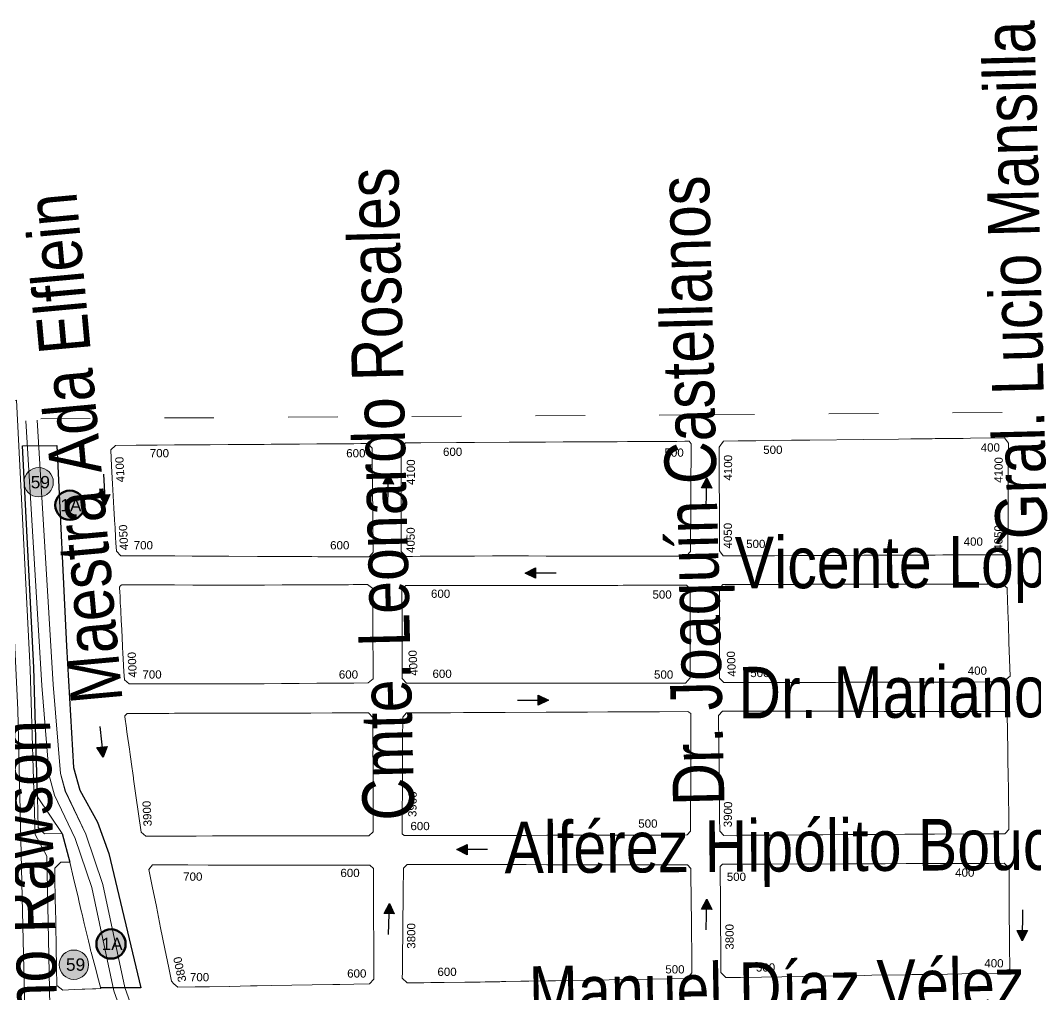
# Model space of a CAD drawing. Header units: millimetres. Extents: x 11558 to 23675, y 49449 to 61482.
# Drawn here: x 20604.7 to 21097.3, y 58009.6 to 58482.3 of the extents above; entities that cross this region are included whole.
import ezdxf

# ---------------------------------------------------------------- set-up
doc = ezdxf.new("R2010")
doc.units = ezdxf.units.MM
doc.linetypes.add('ACAD_ISO03W100', pattern=[30, 12, -18])
for name, color, linetype in [('0. plano base - nombres calles', 22, 'Continuous'), ('0. Plano Base - PLANO', 254, 'Continuous'), ('0. Plano base - sentido calles', 253, 'Continuous'), ('0. vias del tren', 252, 'VÍAS'), ('0.BARRIOS - DIVISIÓN', 12, 'ACAD_ISO03W100'), ('7. puesta en valor CC la lucila', 212, 'Continuous'), ('numeración', 7, 'Continuous')]:
    doc.layers.add(name, color=color, linetype=linetype)
for name, color, linetype, true_color in [('Linea 175', 7, 'Continuous', 0x1090da), ('Linea 59 Por Barrio Golf IDA', 7, 'Continuous', 0x007038), ('Linea 59 Por la Lucila IDA', 7, 'Continuous', 0x007038), ('Linea 59 Por la Lucila VUELTA', 7, 'Continuous', 0xffc20a)]:
    doc.layers.add(name, color=color, linetype=linetype, true_color=true_color)
doc.layers.get('7. puesta en valor CC la lucila').off()
doc.styles.get("Standard").update_dxf_attribs({"font": 'arial.ttf'})
doc.linetypes.add('VÍAS', pattern='A,0.15,[130,ltypeshp.shx,S=0.25,R=0,X=0,Y=0],0.15', length=0.3)

# ---------------------------------------------------------------- blocks, each defined once
blk = doc.blocks.new('MANZANAS')
at = {"layer": '0. Plano Base - PLANO', "color": 0, "linetype": 'Continuous', "lineweight": 5}
for points in [[(5638916.96, 6182479.62), (5638902.62, 6182472.08), (5638899.9, 6182473.44), (5638891.67, 6182489.12), (5638890.59, 6182491.16), (5638889.14, 6182493.93), (5638887.42, 6182497.2), (5638886.47, 6182499), (5638885.11, 6182501.59), (5638884.08, 6182503.56), (5638876.49, 6182518.01), (5638877.11, 6182521.56), (5638883.31, 6182524.87), (5638890.89, 6182528.93), (5638898.53, 6182533.01), (5638906.21, 6182537.11), (5638914.02, 6182541.28), (5638937.01, 6182553.57), (5638951.9, 6182561.52), (5638957.16, 6182564.34), (5638959.88, 6182565.79), (5638966.26, 6182569.2), (5638967.57, 6182569.9), (5638974.9, 6182573.82), (5638977.34, 6182575.12), (5638979.6, 6182576.33), (5638982.73, 6182578), (5638997.25, 6182585.75), (5639000.11, 6182584.38), (5639008.88, 6182567.32), (5639011.45, 6182562.31), (5639012.91, 6182559.47), (5639014.77, 6182555.86), (5639018.02, 6182549.53), (5639021.54, 6182542.68), (5639023.78, 6182538.32), (5639023.16, 6182535.33), (5639016.53, 6182531.86), (5639009.1, 6182527.96), (5639001.43, 6182523.93), (5638998.87, 6182522.59), (5638996.87, 6182521.54), (5638993.57, 6182519.81), (5638993.25, 6182519.64), (5638978.33, 6182511.81), (5638962.94, 6182503.74), (5638955.3, 6182499.73), (5638950.25, 6182497.08), (5638947.54, 6182495.66), (5638944.99, 6182494.32), (5638932.26, 6182487.64), (5638924.58, 6182483.61), (5638917.07, 6182479.67)], [(5638937.79, 6182421.08), (5638931.19, 6182417.63), (5638928.35, 6182418.6), (5638926.38, 6182422.39), (5638924.51, 6182425.96), (5638920.39, 6182433.85), (5638916.49, 6182441.32), (5638915.37, 6182443.45), (5638912.52, 6182448.92), (5638908.25, 6182457.09), (5638908.87, 6182459.73), (5638915.41, 6182463.14), (5638918.7, 6182464.85), (5638923.19, 6182467.19), (5638928.02, 6182469.71), (5638931.31, 6182471.42), (5638938.47, 6182475.15), (5638942.06, 6182477.02), (5638946.42, 6182479.3), (5638953.8, 6182483.14), (5638956.88, 6182484.74), (5638961.73, 6182487.27), (5638969.5, 6182491.32), (5638972.7, 6182492.99), (5638984.63, 6182499.2), (5639007.82, 6182511.28), (5639014.59, 6182514.81), (5639015.67, 6182515.38), (5639023.41, 6182519.41), (5639028.95, 6182522.3), (5639031.97, 6182521.76), (5639033.03, 6182519.89), (5639034.13, 6182517.93), (5639034.66, 6182516.99), (5639037.53, 6182511.9), (5639040.69, 6182506.28), (5639044.98, 6182498.67), (5639052.96, 6182484.5), (5639051.2, 6182480.4), (5639045.09, 6182477.2), (5639032.83, 6182470.79), (5639029.97, 6182469.3), (5639018.5, 6182463.3), (5639010.28, 6182459.01), (5639008.95, 6182458.3), (5638999.22, 6182453.22), (5638994.49, 6182450.75), (5638991.6, 6182449.23), (5638984.48, 6182445.51), (5638983.61, 6182445.05), (5638979.27, 6182442.78), (5638976.17, 6182441.16), (5638968.35, 6182437.07), (5638965.37, 6182435.51), (5638960.8, 6182433.12), (5638956.75, 6182431), (5638952.93, 6182429), (5638949.99, 6182427.46), (5638948, 6182426.42), (5638945.37, 6182425.05), (5638941.27, 6182422.9)], [(5638768.99, 6182402.4), (5638766.22, 6182400.94), (5638762.99, 6182401.89), (5638761.55, 6182404.66), (5638760.04, 6182407.55), (5638758.28, 6182410.94), (5638756.28, 6182414.8), (5638755.15, 6182416.97), (5638752.8, 6182421.49), (5638749.76, 6182427.33), (5638748.74, 6182429.3), (5638746.76, 6182433.1), (5638745.64, 6182435.26), (5638742.15, 6182441.96), (5638739.67, 6182446.72), (5638740.03, 6182447.85), (5638740.19, 6182448.38), (5638740.57, 6182449.6), (5638744.91, 6182451.89), (5638747.16, 6182453.08), (5638762.41, 6182461.13), (5638770.13, 6182465.22), (5638785, 6182473.1), (5638788.49, 6182474.95), (5638790, 6182475.75), (5638792.99, 6182477.33), (5638799.72, 6182480.82), (5638800.69, 6182481.33), (5638808.25, 6182485.31), (5638816.06, 6182489.43), (5638820.2, 6182491.61), (5638823.79, 6182493.5), (5638828.22, 6182495.84), (5638831.46, 6182497.54), (5638835.79, 6182499.82), (5638839.02, 6182501.52), (5638839.52, 6182501.78), (5638845.52, 6182504.95), (5638846.72, 6182505.58), (5638851.31, 6182508), (5638851.47, 6182508.08), (5638856.97, 6182510.98), (5638860.46, 6182512.82), (5638862.27, 6182513.76), (5638863.81, 6182513.14), (5638864.37, 6182511.87), (5638864.57, 6182511.49), (5638868.4, 6182503.99), (5638869.79, 6182501.28), (5638873.02, 6182494.96), (5638877, 6182487.17), (5638887.49, 6182466.66), (5638886.67, 6182463.69), (5638885.8, 6182463.24), (5638883.3, 6182461.94), (5638880.04, 6182460.25), (5638875.7, 6182458), (5638872.48, 6182456.33), (5638867.94, 6182453.97), (5638864.77, 6182452.33), (5638857.09, 6182448.34), (5638852.81, 6182446.12), (5638849.44, 6182444.38), (5638836.84, 6182437.83), (5638833.98, 6182436.35), (5638831.92, 6182435.28), (5638826.34, 6182432.38), (5638818.81, 6182428.48), (5638810.7, 6182424.27), (5638803.34, 6182420.45), (5638795.54, 6182416.35), (5638788.02, 6182412.4), (5638785.2, 6182410.91), (5638783.7, 6182410.13), (5638780.25, 6182408.31), (5638772.62, 6182404.3), (5638772.17, 6182404.07)], [(5638972.33, 6182355.56), (5638965.38, 6182351.9), (5638962.64, 6182352.83), (5638959.61, 6182358.51), (5638957.98, 6182361.58), (5638954.09, 6182368.88), (5638952.44, 6182371.98), (5638951.35, 6182374.02), (5638949.5, 6182377.5), (5638947.77, 6182380.74), (5638946.47, 6182383.17), (5638944.67, 6182386.56), (5638943.14, 6182389.44), (5638936.25, 6182402.37), (5638937.06, 6182405.13), (5638944.36, 6182408.91), (5638953.13, 6182413.45), (5638961.98, 6182418.03), (5638971.08, 6182422.74), (5638973.94, 6182424.22), (5638979.92, 6182427.32), (5638988.78, 6182431.91), (5638993.87, 6182434.54), (5638997.72, 6182436.53), (5639006.68, 6182441.17), (5639024.48, 6182450.39), (5639058.6, 6182468.05), (5639060.19, 6182467.59), (5639068.5, 6182452.14), (5639068.79, 6182451.6), (5639070.22, 6182448.94), (5639071.72, 6182446.15), (5639073.51, 6182442.81), (5639078.27, 6182433.96), (5639079.64, 6182431.4), (5639083.17, 6182424.85), (5639084.95, 6182421.54), (5639086.72, 6182418.24), (5639086.08, 6182415.82), (5639086, 6182415.52), (5639078.67, 6182411.66), (5639074.29, 6182409.35), (5639069.82, 6182406.99), (5639055.69, 6182399.53), (5639052.01, 6182397.59), (5639048.26, 6182395.61), (5639047.51, 6182395.22), (5639043, 6182392.84), (5639036.83, 6182389.59), (5639034.29, 6182388.25), (5639025.6, 6182383.66), (5639016.64, 6182378.95), (5639007.82, 6182374.29), (5638998.8, 6182369.53), (5638992.07, 6182365.98), (5638988.14, 6182363.91), (5638986.99, 6182363.3), (5638985.63, 6182362.58), (5638983.87, 6182361.66), (5638982.21, 6182360.78), (5638981.32, 6182360.31), (5638977.14, 6182358.1), (5638976.98, 6182358.02)], [(5638801.03, 6182349.76), (5638794.71, 6182346.47), (5638791.87, 6182347.52), (5638788.38, 6182354.23), (5638787.57, 6182355.72), (5638783.82, 6182362.86), (5638779.75, 6182370.6), (5638777.79, 6182374.34), (5638771.86, 6182385.64), (5638772.69, 6182388.32), (5638779.03, 6182391.62), (5638786.67, 6182395.61), (5638794.3, 6182399.59), (5638802.14, 6182403.68), (5638804.85, 6182405.09), (5638817.37, 6182411.62), (5638819.78, 6182412.88), (5638823.26, 6182414.69), (5638825.14, 6182415.66), (5638830.23, 6182418.32), (5638832.94, 6182419.73), (5638835.7, 6182421.17), (5638840.62, 6182423.73), (5638848.27, 6182427.72), (5638855.85, 6182431.67), (5638863.77, 6182435.8), (5638866.09, 6182437.01), (5638869.74, 6182438.91), (5638871.28, 6182439.71), (5638876.25, 6182442.3), (5638878.79, 6182443.63), (5638881.63, 6182445.11), (5638886.57, 6182447.68), (5638893.29, 6182451.18), (5638895.84, 6182450.37), (5638897.65, 6182446.89), (5638898.94, 6182444.39), (5638903.87, 6182434.9), (5638907.76, 6182427.42), (5638907.88, 6182427.19), (5638911.97, 6182419.32), (5638915.68, 6182412.18), (5638914.77, 6182408.78), (5638905.05, 6182403.74), (5638900.95, 6182401.61), (5638897.92, 6182400.04), (5638895.79, 6182398.94), (5638893.2, 6182397.6), (5638892.12, 6182397.05), (5638888.82, 6182395.33), (5638888.15, 6182394.98), (5638885.43, 6182393.58), (5638884.51, 6182393.16), (5638877.99, 6182389.72), (5638875.95, 6182388.66), (5638874.32, 6182387.82), (5638872.16, 6182386.7), (5638870.12, 6182385.64), (5638868.26, 6182384.68), (5638862.5, 6182381.69), (5638857.41, 6182379.05), (5638856.55, 6182378.6), (5638854.9, 6182377.74), (5638847.18, 6182373.73), (5638842.42, 6182371.26), (5638839.46, 6182369.73), (5638836.5, 6182368.19), (5638831.75, 6182365.72), (5638829.94, 6182364.78), (5638823.85, 6182361.62), (5638816.3, 6182357.7), (5638808.71, 6182353.75)], [(5638649.08, 6182340.43), (5638643.19, 6182337.41), (5638640.35, 6182338.32), (5638638.24, 6182341.88), (5638636.92, 6182344.1), (5638634.33, 6182348.48), (5638633.68, 6182349.57), (5638632.59, 6182351.42), (5638631.03, 6182354.06), (5638629.77, 6182356.18), (5638628.11, 6182358.99), (5638623.66, 6182366.5), (5638619.24, 6182373.97), (5638615.2, 6182380.8), (5638616.24, 6182383.66), (5638625.15, 6182388.38), (5638627.04, 6182389.38), (5638630.91, 6182391.42), (5638634.12, 6182393.13), (5638641.61, 6182397.09), (5638647.01, 6182399.94), (5638649.22, 6182401.11), (5638654.36, 6182403.82), (5638656.92, 6182405.18), (5638664.67, 6182409.28), (5638672.13, 6182413.23), (5638679.99, 6182417.39), (5638682.98, 6182418.97), (5638687.53, 6182421.37), (5638695.26, 6182425.46), (5638702.62, 6182429.35), (5638710.68, 6182433.62), (5638718.49, 6182437.75), (5638721.48, 6182439.34), (5638724.44, 6182440.9), (5638727.35, 6182439.91), (5638731.68, 6182431.79), (5638736.56, 6182422.63), (5638738.02, 6182419.89), (5638738.4, 6182419.18), (5638740.59, 6182415.08), (5638742.76, 6182411), (5638742.98, 6182410.59), (5638750.88, 6182395.77), (5638751.1, 6182395.35), (5638750.91, 6182394.57), (5638750.37, 6182392.42), (5638746.8, 6182390.58), (5638743.44, 6182388.86), (5638735.88, 6182384.98), (5638728.33, 6182381.1), (5638725.62, 6182379.76), (5638720.39, 6182377.03), (5638716.32, 6182374.94), (5638715.61, 6182374.58), (5638712.81, 6182373.14), (5638705.14, 6182369.2), (5638702.29, 6182367.74), (5638689.83, 6182361.34), (5638681.88, 6182357.27), (5638679.67, 6182356.13), (5638674.08, 6182353.26), (5638666.52, 6182349.38), (5638658.78, 6182345.41), (5638656.67, 6182344.32), (5638653.07, 6182342.48), (5638651.61, 6182341.73)], [(5639004.35, 6182294.55), (5638998.06, 6182291.15), (5638994.75, 6182292.21), (5638988.7, 6182303.68), (5638984.26, 6182312.1), (5638979.58, 6182320.98), (5638970.74, 6182337.74), (5638971.26, 6182339.23), (5638991.96, 6182350.06), (5639023.11, 6182366.38), (5639032.39, 6182371.23), (5639041.08, 6182375.78), (5639050.11, 6182380.52), (5639058.84, 6182385.09), (5639067.44, 6182389.59), (5639076.64, 6182394.4), (5639085.61, 6182399.09), (5639092.26, 6182402.57), (5639095.37, 6182401.79), (5639103.73, 6182385.95), (5639112.98, 6182368.4), (5639118.28, 6182358.35), (5639117.26, 6182355.56), (5639101.54, 6182347.07), (5639098.7, 6182345.53), (5639092.63, 6182342.25), (5639083.89, 6182337.53), (5639081.75, 6182336.37), (5639077.43, 6182334.04), (5639075.03, 6182332.74), (5639060.37, 6182324.82), (5639057.27, 6182323.15), (5639039.48, 6182313.54), (5639030.75, 6182308.82), (5639021.91, 6182304.04), (5639013.24, 6182299.35)], [(5638834.2, 6182283.65), (5638827.84, 6182280.32), (5638826.53, 6182280.65), (5638823.41, 6182286.72), (5638820.62, 6182292.15), (5638817.86, 6182297.53), (5638813.29, 6182306.44), (5638808.71, 6182315.34), (5638807.16, 6182318.36), (5638805.85, 6182320.91), (5638800.66, 6182331.02), (5638801.39, 6182333.67), (5638808.26, 6182337.28), (5638813.45, 6182340.01), (5638817.17, 6182341.96), (5638820.3, 6182343.57), (5638825.82, 6182346.51), (5638834.8, 6182351.23), (5638843.67, 6182355.89), (5638861.36, 6182365.19), (5638870.05, 6182369.76), (5638879.07, 6182374.5), (5638887.75, 6182379.06), (5638891.36, 6182380.96), (5638896.6, 6182383.71), (5638905.49, 6182388.38), (5638910, 6182390.75), (5638922.18, 6182397.15), (5638923.94, 6182396.98), (5638932.62, 6182380.16), (5638937.25, 6182371.19), (5638941.9, 6182362.17), (5638943.46, 6182359.15), (5638950.06, 6182346.35), (5638949.44, 6182343.85), (5638942.45, 6182340.2), (5638933.35, 6182335.44), (5638924.52, 6182330.82), (5638915.61, 6182326.17), (5638906.8, 6182321.57), (5638889.18, 6182312.36), (5638880.5, 6182307.82), (5638871.06, 6182302.89), (5638853.73, 6182293.84), (5638844.82, 6182289.19), (5638835.84, 6182284.5)], [(5638688.35, 6182290.85), (5638675.49, 6182284.15), (5638672.56, 6182284.77), (5638670.46, 6182288.35), (5638669.13, 6182290.59), (5638668.88, 6182291.02), (5638666, 6182295.91), (5638664.46, 6182298.53), (5638664.25, 6182298.89), (5638660.13, 6182305.89), (5638657.94, 6182309.6), (5638655.66, 6182313.48), (5638655.21, 6182314.24), (5638653.53, 6182317.1), (5638652.24, 6182319.28), (5638650.58, 6182322.12), (5638650.18, 6182322.79), (5638649.88, 6182323.3), (5638649.84, 6182323.39), (5638649.8, 6182323.48), (5638649.77, 6182323.59), (5638649.75, 6182323.68), (5638649.73, 6182323.78), (5638649.72, 6182323.88), (5638649.72, 6182323.98), (5638649.73, 6182324.09), (5638649.74, 6182324.2), (5638649.76, 6182324.3), (5638649.78, 6182324.39), (5638649.82, 6182324.49), (5638649.86, 6182324.59), (5638649.9, 6182324.68), (5638649.95, 6182324.77), (5638650.01, 6182324.85), (5638650.08, 6182324.93), (5638650.15, 6182325.01), (5638650.22, 6182325.08), (5638650.3, 6182325.14), (5638650.39, 6182325.19), (5638650.84, 6182325.42), (5638656.85, 6182328.53), (5638660.77, 6182330.56), (5638664.9, 6182332.7), (5638666.32, 6182333.43), (5638667.26, 6182333.92), (5638672.87, 6182336.82), (5638680.8, 6182340.92), (5638688.37, 6182344.84), (5638693.3, 6182347.39), (5638696.13, 6182348.85), (5638699.23, 6182350.45), (5638701.34, 6182351.54), (5638703.91, 6182352.87), (5638706.25, 6182354.08), (5638711.61, 6182356.9), (5638719.31, 6182360.94), (5638721.66, 6182362.18), (5638726.84, 6182364.9), (5638734.43, 6182368.89), (5638737.57, 6182370.54), (5638739.36, 6182371.48), (5638742.14, 6182372.94), (5638745.35, 6182374.62), (5638747.66, 6182375.84), (5638749.75, 6182376.93), (5638755.91, 6182380.17), (5638759.03, 6182379.71), (5638759.5, 6182378.81), (5638762.77, 6182372.57), (5638764.07, 6182370.09), (5638767.21, 6182364.09), (5638771.37, 6182356.14), (5638774.65, 6182349.88), (5638776.87, 6182345.64), (5638777.79, 6182343.9), (5638779.39, 6182340.83), (5638778.58, 6182338.97), (5638778.13, 6182337.95), (5638771.98, 6182334.7), (5638769.51, 6182333.39), (5638764.39, 6182330.69), (5638756.52, 6182326.53), (5638756.12, 6182326.32), (5638748.53, 6182322.31), (5638744.62, 6182320.24), (5638740.95, 6182318.3), (5638733.61, 6182314.43), (5638733.5, 6182314.37), (5638725.88, 6182310.4), (5638718.07, 6182306.33), (5638710.56, 6182302.41), (5638706.97, 6182300.54), (5638705.72, 6182299.9), (5638702.96, 6182298.46), (5638695.04, 6182294.34), (5638693.07, 6182293.31)], [(5638863.78, 6182218.51), (5638862.11, 6182217.61), (5638858.91, 6182218.49), (5638857.47, 6182221.34), (5638856.18, 6182223.88), (5638852.16, 6182231.82), (5638850.75, 6182234.61), (5638848.49, 6182239.07), (5638847.5, 6182241.03), (5638845.07, 6182245.82), (5638842.94, 6182250.01), (5638841.34, 6182253.17), (5638837.83, 6182260.11), (5638836.99, 6182261.76), (5638834.75, 6182266.19), (5638835.51, 6182268.54), (5638842.33, 6182272.07), (5638851.21, 6182276.67), (5638860.26, 6182281.35), (5638865.97, 6182284.31), (5638868.91, 6182285.83), (5638870.3, 6182286.55), (5638872.31, 6182287.59), (5638875.95, 6182289.48), (5638877.89, 6182290.48), (5638886.83, 6182295.11), (5638895.71, 6182299.7), (5638902.98, 6182303.47), (5638904.18, 6182304.09), (5638928.02, 6182316.43), (5638931.16, 6182318.05), (5638940.11, 6182322.69), (5638943.71, 6182324.55), (5638956.3, 6182331.07), (5638958.54, 6182330.27), (5638966.85, 6182314.72), (5638969.81, 6182309.17), (5638974.45, 6182300.48), (5638976.41, 6182296.81), (5638982.35, 6182285.69), (5638981.58, 6182282.12), (5638974.59, 6182278.33), (5638965.86, 6182273.6), (5638956.83, 6182268.71), (5638954.27, 6182267.33), (5638948.27, 6182264.08), (5638939.86, 6182259.52), (5638939.38, 6182259.27), (5638930.69, 6182254.56), (5638925.41, 6182251.7), (5638922.21, 6182249.97), (5638914.07, 6182245.56), (5638912.98, 6182244.96), (5638910.56, 6182243.66), (5638904.16, 6182240.19), (5638902.35, 6182239.22), (5638901.59, 6182238.8), (5638897.11, 6182236.38), (5638895.44, 6182235.47), (5638893.26, 6182234.29), (5638886.72, 6182230.79), (5638877.85, 6182226.04), (5638875.44, 6182224.75), (5638872.12, 6182222.98), (5638869.15, 6182221.38), (5638866.37, 6182219.89)], [(5638726.08, 6182227.22), (5638716.72, 6182222.34), (5638713.77, 6182223.01), (5638703.35, 6182237.63), (5638698.7, 6182244.15), (5638698.38, 6182244.6), (5638696.39, 6182247.39), (5638695.75, 6182248.29), (5638691.69, 6182253.98), (5638690.19, 6182256.08), (5638685.9, 6182262.1), (5638684.49, 6182264.1), (5638684.25, 6182264.41), (5638681.01, 6182268.95), (5638680.68, 6182269.42), (5638681.19, 6182270.92), (5638681.79, 6182271.24), (5638696.74, 6182279.05), (5638697.95, 6182279.68), (5638699.22, 6182280.34), (5638701.61, 6182281.59), (5638707.32, 6182284.59), (5638716.04, 6182289.14), (5638724.98, 6182293.81), (5638733.71, 6182298.37), (5638742.63, 6182303.03), (5638745.38, 6182304.47), (5638749.68, 6182306.71), (5638751.62, 6182307.73), (5638757.75, 6182310.93), (5638760.18, 6182312.2), (5638769.38, 6182317.01), (5638778.23, 6182321.63), (5638785.02, 6182325.18), (5638787.95, 6182324.2), (5638793.23, 6182314.06), (5638794.78, 6182311.09), (5638796.03, 6182308.68), (5638797.78, 6182305.32), (5638800.66, 6182299.79), (5638802.16, 6182296.91), (5638802.99, 6182295.31), (5638805.42, 6182290.65), (5638813.59, 6182274.95), (5638812.7, 6182272.33), (5638805.73, 6182268.7), (5638797.1, 6182264.21), (5638788.14, 6182259.54), (5638779.28, 6182254.93), (5638770.52, 6182250.37), (5638761.63, 6182245.74), (5638745.36, 6182237.27), (5638738.3, 6182233.59), (5638734.93, 6182231.84)], [(5638771.67, 6182168.44), (5638764.25, 6182164.42), (5638761.83, 6182165.09), (5638760.21, 6182165.55), (5638756.01, 6182170.76), (5638750.08, 6182178.11), (5638743.6, 6182186.16), (5638737.01, 6182194.33), (5638730.68, 6182202.18), (5638725.48, 6182208.63), (5638725.96, 6182211.38), (5638730.24, 6182213.6), (5638730.77, 6182213.87), (5638735.32, 6182216.23), (5638741.27, 6182219.31), (5638749.95, 6182223.8), (5638758.92, 6182228.45), (5638767.98, 6182233.14), (5638771.44, 6182234.93), (5638777.15, 6182237.89), (5638785.42, 6182242.17), (5638794.56, 6182246.9), (5638803.29, 6182251.42), (5638812.42, 6182256.14), (5638816.36, 6182258.18), (5638819.7, 6182259.91), (5638821.9, 6182259.3), (5638828.42, 6182246.87), (5638830.38, 6182243.14), (5638830.57, 6182242.77), (5638831.72, 6182240.59), (5638835.07, 6182234.2), (5638836.73, 6182231.05), (5638839.7, 6182225.4), (5638841.87, 6182221.26), (5638846.86, 6182211.75), (5638846.08, 6182208.73), (5638839.36, 6182205.09), (5638833.43, 6182201.88), (5638830.37, 6182200.22), (5638821.61, 6182195.47), (5638812.86, 6182190.74), (5638804.11, 6182186), (5638798.19, 6182182.81), (5638795.22, 6182181.19), (5638786.47, 6182176.45), (5638786.27, 6182176.34), (5638777.73, 6182171.72), (5638776.41, 6182171)], [(5638680.14, 6182204.81), (5638672.52, 6182200.7), (5638668.45, 6182201.92), (5638661.33, 6182215.03)], [(5638720.15, 6182140.2), (5638715.41, 6182137.48), (5638711.76, 6182138.05), (5638707.61, 6182145.73), (5638702.92, 6182154.41), (5638697.64, 6182164.18), (5638693.4, 6182172.03), (5638692.64, 6182173.43), (5638691.84, 6182174.92), (5638691.74, 6182175.1), (5638686.97, 6182183.93), (5638684.69, 6182188.14), (5638685.98, 6182192.19), (5638689.91, 6182194.08), (5638695.03, 6182188.1), (5638701.6, 6182180.43), (5638701.74, 6182180.27), (5638702.84, 6182178.98), (5638705.65, 6182175.7), (5638706.76, 6182174.41), (5638709.76, 6182170.91), (5638710.99, 6182169.48), (5638715.39, 6182164.4), (5638717.28, 6182162.21), (5638718.89, 6182160.35), (5638719.11, 6182160.11), (5638724.12, 6182154.69), (5638724.93, 6182153.81), (5638727.3, 6182151.24), (5638731.49, 6182146.71), (5638729.27, 6182145.44), (5638729.04, 6182145.31), (5638727.95, 6182144.68), (5638724.63, 6182142.77), (5638723.84, 6182142.32), (5638723.56, 6182142.16)]]:
    blk.add_lwpolyline(points, close=True, dxfattribs=at)
at = {"layer": '0. Plano Base - PLANO', "color": 0, "linetype": 'VÍAS', "lineweight": 5, "ltscale": 4}
for points in [[(5638576.93, 6182377.02), (5638642.93, 6182266.79), (5638665.93, 6182230.23), (5638672.01, 6182223.68), (5638690.51, 6182209.73), (5638709.07, 6182191.94), (5638741.59, 6182152.45), (5638823.36, 6182076.35), (5638900.92, 6182007.12), (5638982.67, 6181936.97), (5639032.99, 6181893.78), (5639085.53, 6181850.48), (5639166.3, 6181783.89), (5639248.76, 6181703.77), (5639322.12, 6181612.68), (5639371.55, 6181530.98)], [(5638572.15, 6182374.16), (5638638.19, 6182263.88), (5638661.5, 6182226.83), (5638668.26, 6182219.53), (5638686.9, 6182205.48), (5638704.99, 6182188.15), (5638737.53, 6182148.63), (5638819.61, 6182072.24), (5638897.26, 6182002.93), (5638979.04, 6181932.75), (5639029.41, 6181889.52), (5639081.99, 6181846.19), (5639162.59, 6181779.74), (5639244.64, 6181700.02), (5639317.55, 6181609.48), (5639366.67, 6181528.31)]]:
    blk.add_lwpolyline(points, dxfattribs=at)
at = {"layer": '0. Plano Base - PLANO', "color": 0}
for points in [[(5638661.33, 6182215.03), (5638630.85, 6182269.8), (5638576.34, 6182362.65), (5638591.11, 6182370.6), (5638640.07, 6182286.34), (5638670.31, 6182235.71), (5638678.04, 6182227.35), (5638692.85, 6182217.54), (5638704.77, 6182206.55), (5638748.56, 6182155.93), (5638731.27, 6182146.95)], [(5638680.14, 6182204.81), (5638689.91, 6182194.08)]]:
    blk.add_lwpolyline(points, dxfattribs=at)
blk = doc.blocks.new('59 ida')
at = {"layer": 'Linea 59 Por la Lucila IDA', "lineweight": 211, "true_color": 0xededed}
h = blk.add_hatch(color=7, dxfattribs=at)
h.dxf.hatch_style = 1
edge = h.paths.add_edge_path()
edge.add_arc((0, 0), 7.11, 0, 360)
at = {"layer": 'Linea 59 Por la Lucila IDA', "lineweight": 9}
blk.add_circle((0, 0), 7.11, dxfattribs=at)
at = {"layer": 'Linea 59 Por la Lucila IDA', "lineweight": 15, "insert": (-3.84, 3.05), "char_height": 6, "attachment_point": 1}
blk.add_mtext_dynamic_manual_height_columns('59', width=16.4579, gutter_width=12.5, heights=[0], dxfattribs=at)

msp = doc.modelspace()

# ---------------------------------------------------------------- hatches: boundary and pattern name
at = {"layer": '0. Plano base - sentido calles', "linetype": 'Continuous', "lineweight": 25, "ltscale": 2, "true_color": 0x1a1a1a}
h = msp.add_hatch(color=250, dxfattribs=at)
h.dxf.hatch_style = 1
h.paths.add_polyline_path([(20783.42, 58262.29), (20780.8, 58257.35), (20783.3, 58257.29)])
h.paths.add_polyline_path([(20783.42, 58262.29), (20783.3, 58257.29), (20785.8, 58257.23)])
h = msp.add_hatch(color=250, dxfattribs=at)
h.dxf.hatch_style = 1
h.paths.add_polyline_path([(20937.77, 58260.37), (20935.14, 58255.44), (20937.64, 58255.38)])
h.paths.add_polyline_path([(20937.77, 58260.37), (20937.64, 58255.38), (20940.14, 58255.31)])
h = msp.add_hatch(color=250, dxfattribs=at)
h.dxf.hatch_style = 1
h.paths.add_polyline_path([(20645.96, 58247.14), (20648.16, 58252.28), (20645.66, 58252.14)])
h.paths.add_polyline_path([(20645.96, 58247.14), (20645.66, 58252.14), (20643.17, 58251.99)])
h = msp.add_hatch(color=250, dxfattribs=at)
h.dxf.hatch_style = 1
h.paths.add_polyline_path([(20849.71, 58214.13), (20854.72, 58211.64), (20854.71, 58214.14)])
h.paths.add_polyline_path([(20849.71, 58214.13), (20854.71, 58214.14), (20854.71, 58216.64)])
h = msp.add_hatch(color=250, dxfattribs=at)
h.dxf.hatch_style = 1
h.paths.add_polyline_path([(20861, 58152.5), (20855.99, 58154.99), (20856, 58152.49)])
h.paths.add_polyline_path([(20861, 58152.5), (20856, 58152.49), (20856, 58149.99)])
h = msp.add_hatch(color=250, dxfattribs=at)
h.dxf.hatch_style = 1
h.paths.add_polyline_path([(20644.92, 58124.83), (20646.89, 58130.06), (20644.4, 58129.81)])
h.paths.add_polyline_path([(20644.92, 58124.83), (20644.4, 58129.81), (20641.92, 58129.55)])
h = msp.add_hatch(color=250, dxfattribs=at)
h.dxf.hatch_style = 1
h.paths.add_polyline_path([(20816.44, 58080.01), (20821.44, 58077.52), (20821.44, 58080.02)])
h.paths.add_polyline_path([(20816.44, 58080.01), (20821.44, 58080.02), (20821.43, 58082.52)])
h = msp.add_hatch(color=250, dxfattribs=at)
h.dxf.hatch_style = 1
h.paths.add_polyline_path([(20783.8, 58053.87), (20781.17, 58048.94), (20783.67, 58048.87)])
h.paths.add_polyline_path([(20783.8, 58053.87), (20783.67, 58048.87), (20786.17, 58048.81)])
h = msp.add_hatch(color=250, dxfattribs=at)
h.dxf.hatch_style = 1
h.paths.add_polyline_path([(20937.79, 58056.02), (20935.16, 58051.08), (20937.66, 58051.02)])
h.paths.add_polyline_path([(20937.79, 58056.02), (20937.66, 58051.02), (20940.16, 58050.96)])
h = msp.add_hatch(color=250, dxfattribs=at)
h.dxf.hatch_style = 1
h.paths.add_polyline_path([(21090.75, 58035.75), (21093.29, 58040.74), (21090.79, 58040.75)])
h.paths.add_polyline_path([(21090.75, 58035.75), (21090.79, 58040.75), (21088.29, 58040.77)])
at = {"layer": 'Linea 175', "lineweight": 211, "true_color": 0xededed}
h = msp.add_hatch(color=7, dxfattribs=at)
h.dxf.hatch_style = 1
edge = h.paths.add_edge_path()
edge.add_arc((20628.78, 58247.05), 7.11, 0, 360)
h = msp.add_hatch(color=7, dxfattribs=at)
h.dxf.hatch_style = 1
edge = h.paths.add_edge_path()
edge.add_arc((20648.74, 58034.23), 7.11, 0, 360)

# ---------------------------------------------------------------- linework, layer by layer
at = {"layer": '0. Plano base - sentido calles', "color": 250, "linetype": 'Continuous', "lineweight": 25, "ltscale": 2, "true_color": 0x1a1a1a}
for points in [[(20645.08, 58262.12), (20645.96, 58247.14), (20643.17, 58251.99), (20648.16, 58252.28), (20645.96, 58247.14)], [(20783.05, 58247.3), (20783.42, 58262.29), (20785.8, 58257.23), (20780.8, 58257.35), (20783.42, 58262.29)], [(20937.39, 58245.38), (20937.77, 58260.37), (20940.14, 58255.31), (20935.14, 58255.44), (20937.77, 58260.37)], [(20864.71, 58214.16), (20849.71, 58214.13), (20854.71, 58216.64), (20854.72, 58211.64), (20849.71, 58214.13)], [(20846, 58152.48), (20861, 58152.5), (20856, 58149.99), (20855.99, 58154.99), (20861, 58152.5)], [(20643.37, 58139.75), (20644.92, 58124.83), (20641.92, 58129.55), (20646.89, 58130.06), (20644.92, 58124.83)], [(20831.44, 58080.04), (20816.44, 58080.01), (20821.43, 58082.52), (20821.44, 58077.52), (20816.44, 58080.01)], [(20783.42, 58038.88), (20783.8, 58053.87), (20786.17, 58048.81), (20781.17, 58048.94), (20783.8, 58053.87)], [(20937.41, 58041.02), (20937.79, 58056.02), (20940.16, 58050.96), (20935.16, 58051.08), (20937.79, 58056.02)], [(21090.86, 58050.75), (21090.75, 58035.75), (21088.29, 58040.77), (21093.29, 58040.74), (21090.75, 58035.75)]]:
    msp.add_lwpolyline(points, dxfattribs=at)
at = {"layer": '0. vias del tren', "color": 252, "lineweight": 13, "ltscale": 5}
for points in [[(20607.35, 58287.93), (20615.11, 58159.62), (20618.71, 58116), (20621.35, 58106.41), (20631.41, 58085.35), (20639.47, 58061.62), (20650.13, 58011.55), (20687.75, 57905.93), (20724.7, 57808.63), (20764.91, 57708.64), (20789.68, 57647.06), (20816.36, 57584.37), (20857.25, 57488.25), (20893.31, 57379.67), (20916.27, 57265.71), (20922.43, 57171.04)], [(20612.91, 58288.27), (20620.66, 58160.02), (20624.22, 58116.98), (20626.58, 58108.36), (20636.57, 58087.45), (20644.84, 58063.1), (20655.49, 58013.07), (20692.97, 57907.85), (20729.88, 57810.65), (20770.08, 57710.72), (20794.82, 57649.19), (20821.48, 57586.55), (20862.46, 57490.22), (20898.69, 57381.1), (20921.8, 57266.45), (20927.99, 57171.15)]]:
    msp.add_lwpolyline(points, dxfattribs=at)
at = {"layer": '0.BARRIOS - DIVISIÓN', "color": 14, "lineweight": 18, "ltscale": 2}
msp.add_lwpolyline([(19945.72, 58287.94), (19923.91, 58043.4), (19902.09, 57798.86), (19856.05, 57250.46), (21295.4, 57263.73), (21452.7, 57610.67), (21440.16, 57623.59), (21569.55, 57874.98), (21609.91, 57984.78), (21535.11, 58023.64), (21583.33, 58113.98), (21626.83, 58105.34), (21670.11, 58108.85), (21745.7, 58275.74), (21628.05, 58278.93), (21473.27, 58285.8), (21320.95, 58293.9), (20938.69, 58290.94), (20541.19, 58288.57), (19945.72, 58287.94)], dxfattribs=at)
at = {"layer": 'Linea 175', "lineweight": 211}
for centre in [(20628.78, 58247.05), (20648.74, 58034.23)]:
    msp.add_circle(centre, 7.11, dxfattribs=at)
at = {"layer": 'Linea 59 Por la Lucila IDA', "lineweight": 15}
msp.add_lwpolyline([(19824.6, 56636.96), (20332.6, 56649.31), (20332.33, 57140.04), (20527.73, 57141.4), (20525.95, 57257.32), (20635.58, 57258.27), (20630.74, 57525.48), (20626.69, 57646.98), (20622.88, 57795.53), (20621.47, 57883.2), (20617.56, 58076.76), (20611.93, 58087.27), (20609.49, 58167.45), (20602.83, 58298.02), (19650.55, 58291.28)], dxfattribs=at)
at = {"layer": 'Linea 59 Por la Lucila VUELTA', "lineweight": 15}
msp.add_lwpolyline([(17930.16, 57866.01), (19929.8, 57886.58), (19967.91, 58274.68), (20597.23, 58279.1), (20603.53, 58147.8), (20609.43, 57896.34), (20618.63, 57524.19), (20630.86, 57029.05), (20220.16, 57023.82), (20223.32, 56899.38), (20231.01, 56740.17), (19811.8, 56730.35)], dxfattribs=at)

# ---------------------------------------------------------------- block references
at = {"layer": '0. Plano Base - PLANO', "color": 28, "lineweight": 5, "true_color": 0x0d0d0d, "rotation": 332.5463477508169}
msp.add_blockref('MANZANAS', (-7833237.48, -2828296.13), dxfattribs=at)
at = {"layer": '7. puesta en valor CC la lucila', "color": 250, "lineweight": 30, "rotation": 332.5463477508169}
msp.add_blockref('MANZANAS', (-7833237.48, -2828296.13), dxfattribs=at)
at = {"layer": 'Linea 59 Por Barrio Golf IDA', "lineweight": 15}
for p in [(20613.65, 58258.18), (20630.73, 58024.19)]:
    msp.add_blockref('59 ida', p, dxfattribs=at)

# ---------------------------------------------------------------- texts
at = {"layer": '0. plano base - nombres calles', "color": 250, "lineweight": 15, "true_color": 0x1a1a1a, "char_height": 25, "attachment_point": 1}
for s, insert, rotation in [('{\\fArial Narrow|b0|i0|c0|p34;Gral. Lucio Mansilla}', (21077.95, 58230.22), 91.4291), ('{\\fArial Narrow|b0|i0|c0|p34;Cmte. Leonardo Rosales}', (20770.96, 58093.75), 91.4291), ('{\\fArial Narrow|b0|i0|c0|p34;Dr. Joaquín Castellanos}', (20921.4, 58100.99), 91.4291), ('{\\fArial Narrow|b0|i0|c0|p34;Maestra Ada Elflein}', (20629.5, 58149.91), 95.2076), ('{\\fArial Narrow|b0|i0|c0|p34;Vicente López y Planes}', (20951.28, 58231.68), 0.2084), ('{\\fArial Narrow|b0|i0|c0|p34;Dr. Mariano Moreno}', (20953.03, 58168.64), 0.2307), ('{\\fArial Narrow|b0|i0|c0|p34;Guillermo Rawson}', (20599.99, 57908.56), 91.4291), ('{\\fArial Narrow|b0|i0|c0|p34;Alférez Hipólito Bouchard}', (20839.51, 58093.52), 0.3682), ('{\\fArial Narrow|b0|i0|c0|p34;Manuel Díaz Vélez }', (20851.22, 58023.38), 1.0559)]:
    msp.add_mtext_dynamic_manual_height_columns(s, width=329.255, gutter_width=12.5, heights=[0], dxfattribs=dict(at, insert=insert, rotation=rotation))
at = {"layer": 'Linea 175', "lineweight": 211, "char_height": 5.992, "attachment_point": 1}
for insert in [(20624.19, 58250.05), (20644.16, 58037.23)]:
    msp.add_mtext_dynamic_manual_height_columns('1A', width=9.5749, gutter_width=12.5, heights=[0], dxfattribs=dict(at, insert=insert))
at = {"layer": 'numeración', "color": 251, "true_color": 0x606162, "char_height": 4, "attachment_point": 1}
for s, insert in [('700', (20667.56, 58274.3)), ('600', (20762.84, 58274.28)), ('600', (20809.78, 58274.96)), ('500', (20917.24, 58274.57)), ('500', (20965.12, 58275.94)), ('400', (21070.62, 58277.06)), ('700', (20659.77, 58229.64)), ('600', (20755.04, 58229.63)), ('500', (20956.85, 58230.28)), ('400', (21062.35, 58231.41)), ('600', (20803.95, 58206.12)), ('500', (20911.4, 58205.74)), ('700', (20663.98, 58166.96)), ('600', (20759.26, 58166.95)), ('600', (20804.69, 58167.31)), ('500', (20912.15, 58166.92)), ('500', (20958.83, 58167.69)), ('400', (21064.34, 58168.82)), ('600', (20793.99, 58093.44)), ('500', (20904.51, 58094.65)), ('700', (20683.75, 58068.91)), ('600', (20760.03, 58070.7)), ('500', (20947.44, 58068.83)), ('400', (21058.23, 58070.85)), ('400', (21072.38, 58026.87)), ('600', (20763.3, 58021.93)), ('600', (20807.09, 58022.73)), ('500', (20917.62, 58023.94)), ('500', (20961.59, 58024.85)), ('700', (20687.03, 58020.14))]:
    msp.add_mtext_dynamic_manual_height_columns(s, width=16.0314, gutter_width=12.5, heights=[0], dxfattribs=dict(at, insert=insert))
for s, insert, rotation in [('4100', (20651.35, 58258.05), 92.7994), ('4100', (20792.11, 58256.87), 89.577), ('4100', (20945.98, 58259.03), 89.577), ('4100', (21077.23, 58257.94), 89.577), ('4050', (20653.11, 58225.13), 92.7994), ('4050', (20792.02, 58223.91), 89.577), ('4050', (20945.89, 58226.07), 89.577), ('4050', (21077.14, 58224.98), 89.577), ('4000', (20657.32, 58163.35), 92.7994), ('4000', (20793.56, 58164.24), 92.7994), ('4000', (20947.97, 58163.79), 92.7994), ('3900', (20792.89, 58095.86), 89.1804), ('3900', (20664.54, 58091.19), 92.7994), ('3900', (20945.89, 58090.89), 89.1804), ('3800', (20792.37, 58031.93), 90.1152), ('3800', (20946.78, 58031.48), 90.1152), ('3800', (20681.44, 58015.39), 101.9559)]:
    msp.add_mtext_dynamic_manual_height_columns(s, width=16.0314, gutter_width=12.5, heights=[0], dxfattribs=dict(at, insert=insert, rotation=rotation))

doc.saveas('drawing.dxf')
